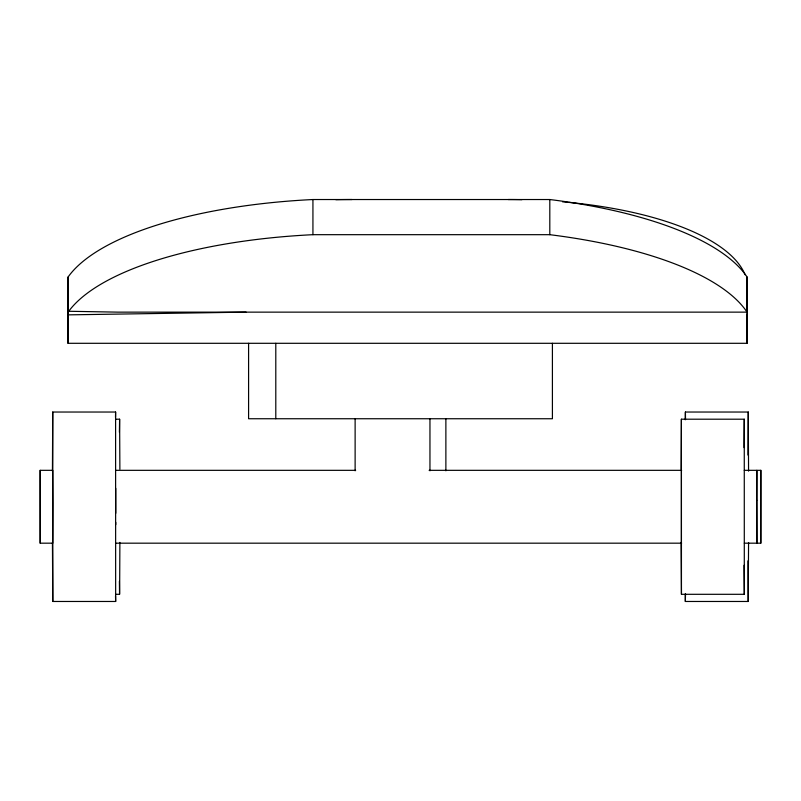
<?xml version="1.0" encoding="UTF-8"?>
<svg xmlns="http://www.w3.org/2000/svg" width="801" height="801" viewBox="0 0 801 801"><rect width="100%" height="100%" fill="white"/><g stroke="black" fill="none" stroke-linecap="round" stroke-linejoin="round"><path stroke-width="1.2" d="M52.435 471.148L52.736 412.034L115.594 412.034L115.654 601.471L52.786 601.471L52.435 542.507M747.063 276.986L747.063 343.299L68.105 343.299L68.105 276.986A294.307 103.669 0 0 1 312.931 199.529L549.806 199.529A308.035 108.505 0 0 1 747.063 276.986L747.063 312.14L117.797 312.14L68.105 311.259M115.765 513.271L115.744 488.36M115.744 524.655L115.755 522.362M119.88 542.397L119.639 593.191L119.549 594.302L115.855 594.302M681.12 469.246L681.391 419.203L744.259 419.203L744.309 594.302L681.451 594.302L681.12 542.397M747.944 455.068L748.264 412.034L685.406 412.034L685.235 419.734M748.565 542.507L748.214 601.471L685.346 601.471L685.235 593.952M744.049 447.589L744.259 419.203M119.409 432.29L119.609 419.203L115.905 419.203M685.516 593.781L685.346 601.471M40.18 470.327L40.2 543.178L52.776 543.178L52.896 503.749L52.746 470.327L40.18 470.327L40.2 543.178M52.786 601.471L52.736 412.034M115.504 417.291L115.594 412.034M681.451 594.302L681.391 419.203M744.279 470.327L760.82 470.327L760.8 543.178L744.299 543.178M760.8 543.178L760.82 470.327M68.105 314.863L246.087 312.14M68.105 312.14A294.307 103.669 0 0 1 312.931 234.683L549.806 234.683A308.035 108.505 0 0 1 747.063 312.14M68.105 319.739L68.365 343.299M115.614 470.327L355.654 470.327M429.116 470.327L681.641 470.327M115.634 543.178L681.611 543.178M744.309 594.302L744.049 565.286M681.411 470.327L681.401 542.718M115.654 601.471L115.514 595.944M748.264 412.034L748.565 471.148M748.214 601.471L747.944 560.84M685.406 412.034L685.516 419.554M119.609 419.203L119.88 469.246M119.549 594.302L119.409 581.286M747.063 313.842L747.063 343.299M552.41 343.299L552.41 418.743L248.59 418.743L248.59 343.299M549.806 199.529L549.806 234.683M445.877 418.743L445.877 470.808M429.957 418.743L429.957 470.808M355.123 418.743L355.123 470.808M312.931 199.529L312.931 234.683M275.794 343.299L275.794 418.743M68.105 276.986L68.105 343.299M508.235 199.529A239.469 88.29 0 0 1 521.922 199.669M562.552 201.822A239.469 88.29 0 0 1 567.378 202.263M568.63 202.383A239.469 88.29 0 0 1 745.08 274.763M335.849 199.689A292.575 107.865 0 0 1 352.009 199.529M756.725 500.235L756.875 543.178L756.845 470.327L756.725 500.235"/></g></svg>
